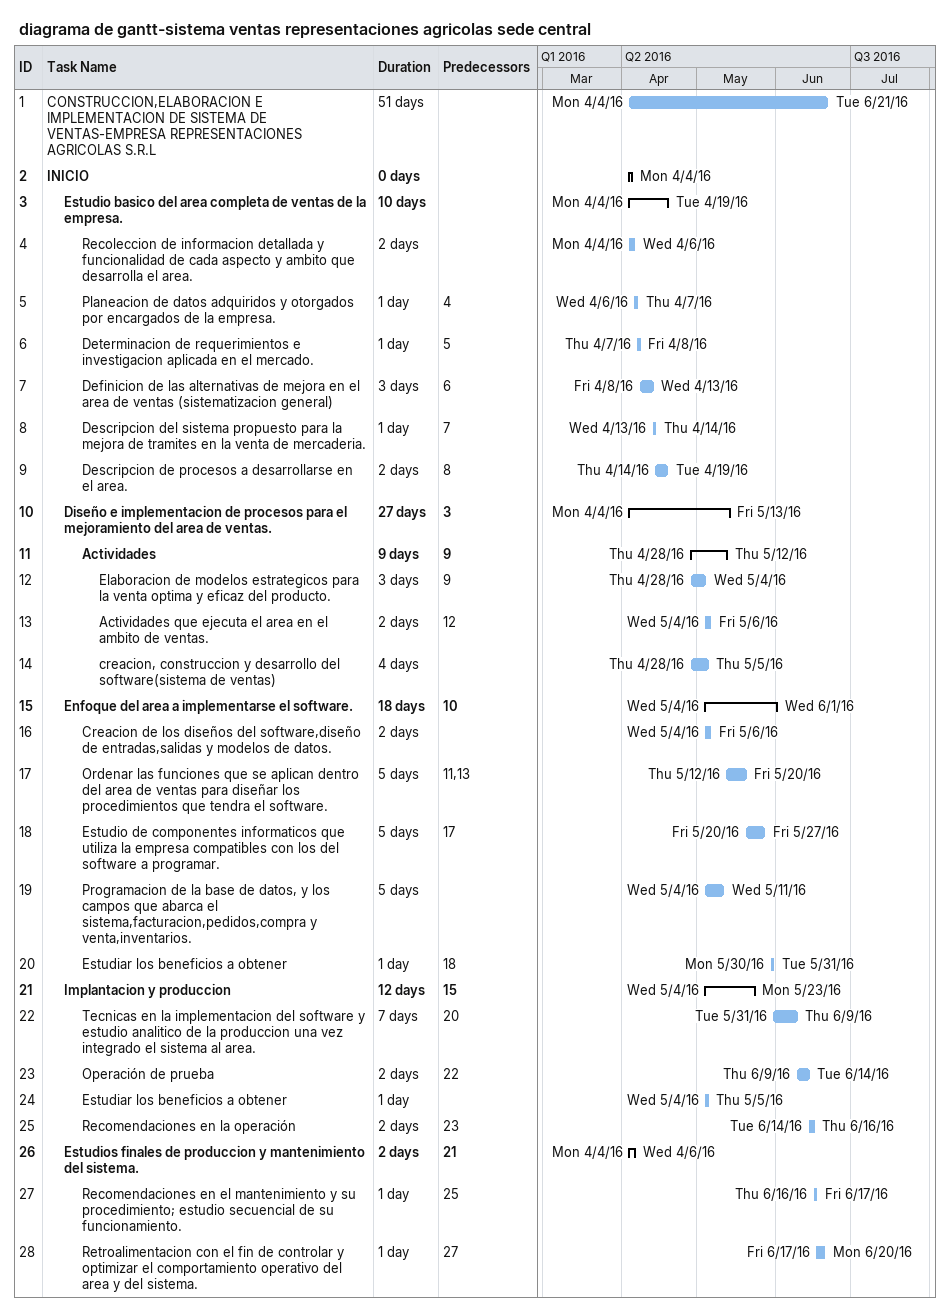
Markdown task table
diagrama de gantt-sistema ventas representaciones agricolas sede central

| ID | Level | Task | Duration | Start | Finish | Predecessors |
|---|---|---|---|---|---|---|
| 1 | 1 | CONSTRUCCION,ELABORACION E IMPLEMENTACION DE SISTEMA DE VENTAS-EMPRESA REPRESENTACIONES AGRICOLAS S.R.L | 51d | 2016-04-04 | 2016-06-21 |  |
| 2 | 1 | **INICIO** | 0d | 2016-04-04 | 2016-04-04 |  |
| 3 | 2 | **Estudio basico del area completa de ventas de la empresa.** | 10d | 2016-04-04 | 2016-04-19 |  |
| 4 | 3 | Recoleccion de informacion detallada y funcionalidad de cada aspecto y ambito que desarrolla el area. | 2d | 2016-04-04 | 2016-04-06 |  |
| 5 | 3 | Planeacion de datos adquiridos y otorgados por encargados de la empresa. | 1d | 2016-04-06 | 2016-04-07 | 4 |
| 6 | 3 | Determinacion de requerimientos e investigacion aplicada en el mercado. | 1d | 2016-04-07 | 2016-04-08 | 5 |
| 7 | 3 | Definicion de las alternativas de mejora en el area de ventas (sistematizacion general) | 3d | 2016-04-08 | 2016-04-13 | 6 |
| 8 | 3 | Descripcion del sistema propuesto para la mejora de tramites en la venta de mercaderia. | 1d | 2016-04-13 | 2016-04-14 | 7 |
| 9 | 3 | Descripcion de procesos a desarrollarse en el area. | 2d | 2016-04-14 | 2016-04-19 | 8 |
| 10 | 2 | **Diseño e implementacion de procesos para el mejoramiento del area de ventas.** | 27d | 2016-04-04 | 2016-05-13 | 3 |
| 11 | 3 | **Actividades** | 9d | 2016-04-28 | 2016-05-12 | 9 |
| 12 | 4 | Elaboracion de modelos estrategicos para la venta optima y eficaz del producto. | 3d | 2016-04-28 | 2016-05-04 | 9 |
| 13 | 4 | Actividades que ejecuta el area en el ambito de ventas. | 2d | 2016-05-04 | 2016-05-06 | 12 |
| 14 | 4 | creacion, construccion y desarrollo del software(sistema de ventas) | 4d | 2016-04-28 | 2016-05-05 |  |
| 15 | 2 | **Enfoque del area a implementarse el software.** | 18d | 2016-05-04 | 2016-06-01 | 10 |
| 16 | 3 | Creacion de los diseños del software,diseño de entradas,salidas y modelos de datos. | 2d | 2016-05-04 | 2016-05-06 |  |
| 17 | 3 | Ordenar las funciones que se aplican dentro del area de ventas para diseñar los procedimientos que tendra el software. | 5d | 2016-05-12 | 2016-05-20 | 11, 13 |
| 18 | 3 | Estudio de componentes informaticos que utiliza la empresa compatibles con los del software a programar. | 5d | 2016-05-20 | 2016-05-27 | 17 |
| 19 | 3 | Programacion de la base de datos, y los campos que abarca el sistema,facturacion,pedidos,compra y venta,inventarios. | 5d | 2016-05-04 | 2016-05-11 |  |
| 20 | 3 | Estudiar los beneficios a obtener | 1d | 2016-05-30 | 2016-05-31 | 18 |
| 21 | 2 | **Implantacion y produccion** | 12d | 2016-05-04 | 2016-05-23 | 15 |
| 22 | 3 | Tecnicas en la implementacion del software y estudio analitico de la produccion una vez integrado el sistema al area. | 7d | 2016-05-31 | 2016-06-09 | 20 |
| 23 | 3 | Operación de prueba | 2d | 2016-06-09 | 2016-06-14 | 22 |
| 24 | 3 | Estudiar los beneficios a obtener | 1d | 2016-05-04 | 2016-05-05 |  |
| 25 | 3 | Recomendaciones en la operación | 2d | 2016-06-14 | 2016-06-16 | 23 |
| 26 | 2 | **Estudios finales de produccion y mantenimiento del sistema.** | 2d | 2016-04-04 | 2016-04-06 | 21 |
| 27 | 3 | Recomendaciones en el mantenimiento y su procedimiento; estudio secuencial de su funcionamiento. | 1d | 2016-06-16 | 2016-06-17 | 25 |
| 28 | 3 | Retroalimentacion con el fin de controlar y optimizar el comportamiento operativo del area y del sistema. | 1d | 2016-06-17 | 2016-06-20 | 27 |
